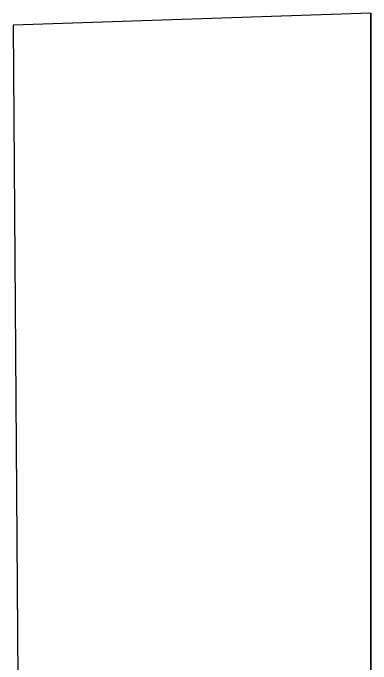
# Model space of a CAD drawing. Extents: x 0 to 10719, y -721 to 37341.
# Drawn here: x 0 to 10461, y 18310 to 37341 of the extents above; entities that cross this region are included whole.
import ezdxf

# ---------------------------------------------------------------- set-up
doc = ezdxf.new("R2010")
doc.units = 0

msp = doc.modelspace()

# ---------------------------------------------------------------- linework, layer by layer
at = {"layer": 'T01_MURO_BC'}
for p, q in [((10461, 321), (10461, 37341)), ((10461, 37341), (10461, 321))]:
    msp.add_line(p, q, dxfattribs=at)
at = {"layer": 'T01_TERRENO'}
for p, q in [((10461, 37341), (0, 36990)), ((10461, 321), (10461, 37341)), ((0, 36990), (270, 0))]:
    msp.add_line(p, q, dxfattribs=at)

doc.saveas('drawing.dxf')
